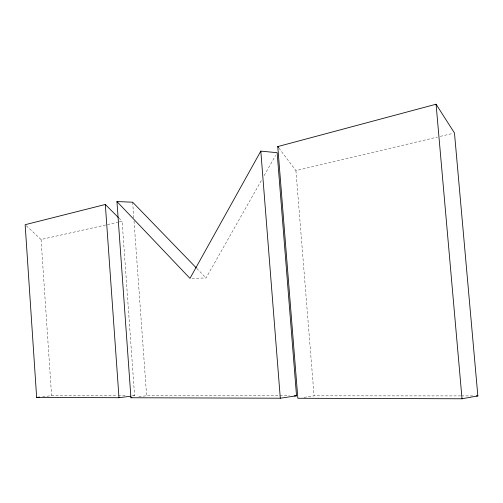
<?xml version="1.0" encoding="UTF-8"?>
<svg xmlns="http://www.w3.org/2000/svg" width="503" height="503" viewBox="0 0 503 503"><rect width="100%" height="100%" fill="white"/><g stroke="black" fill="none" stroke-linecap="round" stroke-linejoin="round"><path stroke-width="0.38" stroke-dasharray="2.52 1.89" d="M192.014 278.329L206.035 277.964L261.868 179.602M264.125 175.622L275.594 155.421M278.92 148.102L295.921 170.611L437.384 137.074M440.32 136.376L452.983 133.377M26.288 225.765L41.076 239.51L117.809 222.244M119.236 221.924L122.116 221.276L134.597 395.729L132.364 396.012M304.026 397.332L314.073 395.823L460.61 395.905M138.834 396.735L146.625 395.735L289.458 395.811M42.623 396.741L51.589 395.685L117.369 395.716M118.148 395.716L125.983 395.723M132.245 395.729L134.597 395.729M461.396 395.905L473.147 395.911M118.865 218.025L122.116 221.276M196.811 268.439L206.035 277.964M295.921 170.611L314.073 395.823M132.666 202.206L133.792 217.874M134.018 221.006L146.625 395.735M41.076 239.51L51.589 395.685"/><path stroke-width="0.75" d="M116.948 201.558L130.937 397.747L280.303 398.213L296.525 395.817L277.14 152.692L260.812 151.114L189.977 278.379L116.948 201.558L132.666 202.206L196.271 267.879M277.769 146.58L436.076 104.222L454.479 133.018L477.85 395.911L462.024 398.778L297.845 398.263L277.769 146.58L278.536 147.599M118.324 217.485L105.322 204.488L25.15 224.703L36.65 397.452L118.991 397.71L130.881 396.201M130.937 397.747L131.931 397.615M36.65 397.452L39.636 397.1M294.167 395.811L296.525 395.817M476.284 395.911L477.85 395.911M436.076 104.222L462.024 398.778M260.812 151.114L280.303 398.213M105.322 204.488L118.991 397.71"/></g></svg>
